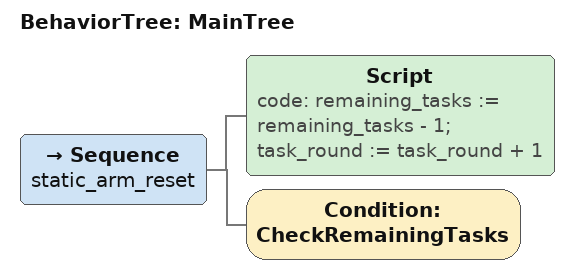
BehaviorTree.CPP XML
<root BTCPP_format="4">
  <BehaviorTree ID="MainTree">
    <Sequence name="static_arm_reset">

      <!-- 1. 递减任务计数: 当前摘钩任务完成 -->
      <Script code="remaining_tasks := remaining_tasks - 1; task_round := task_round + 1"/>

      <!-- 2. 检查后续任务:
             remaining > 0 → FAILURE → RetryUntilSuccessful 重试 → 循环回 S3
             remaining == 0 → SUCCESS → 退出 RetryUntilSuccessful → S12 -->
      <Condition ID="CheckRemainingTasks"/>

    </Sequence>
  </BehaviorTree>

  <!-- ================================================================
       S12: 返航结束 (两种模式共用 — 均需确认 co_arm + arm 在 Home 位)
       ================================================================ -->
</root>
